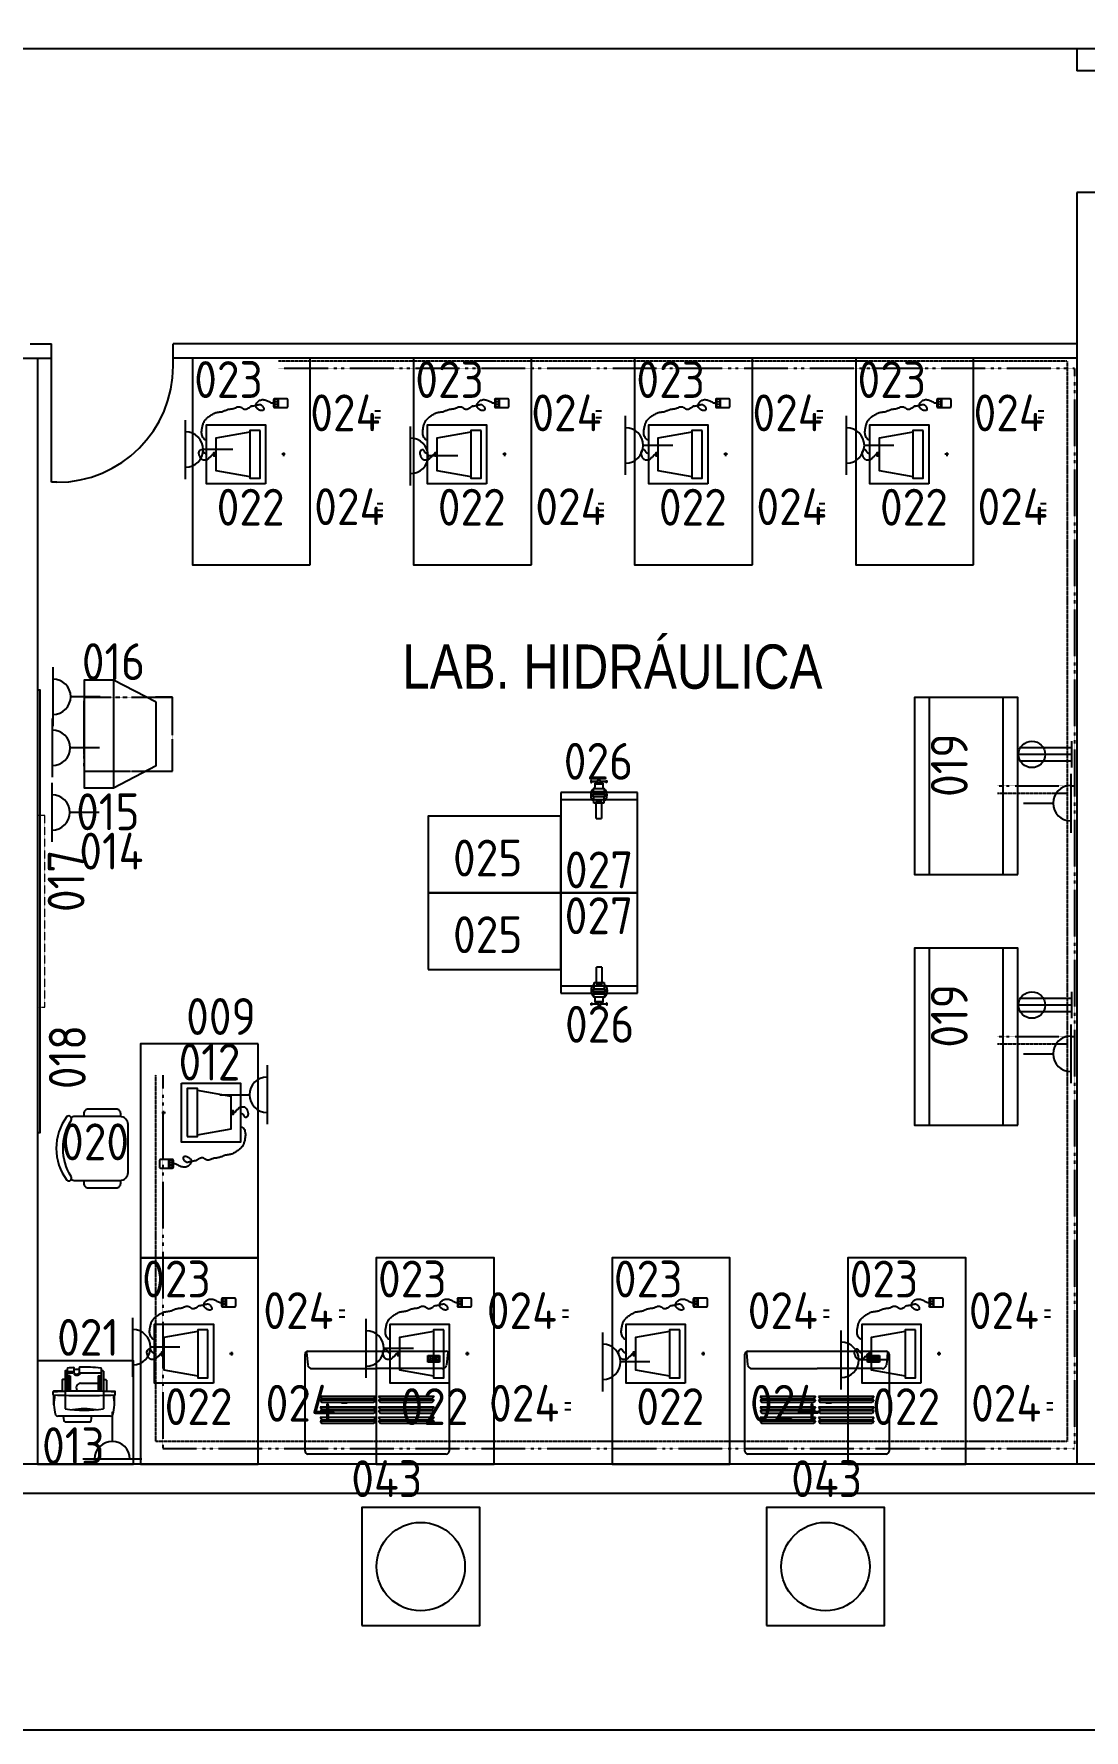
# Model space of a CAD drawing. Header units: millimetres. Extents: x 18768 to 1484868, y -11027 to 520152.
# Drawn here: x 227529 to 234654, y 256378 to 267881 of the extents above; entities that cross this region are included whole.
import ezdxf
from ezdxf.enums import TextEntityAlignment as Align

# ---------------------------------------------------------------- set-up
doc = ezdxf.new("R2010")
doc.units = ezdxf.units.MM
for name, pattern in [('DASHDOT2', [0.5, 0.25, -0.125, 0, -0.125]), ('DIVIDE', [2.15, 1.5, -0.2, 0.05, -0.15, 0.05, -0.2]), ('HIDDEN', [0.375, 0.25, -0.125]), ('HIDDEN2', [4.7625, 3.175, -1.5875])]:
    doc.linetypes.add(name, pattern=pattern)
for name, color, linetype in [('L018-SIMBOLO1', 3, 'Continuous'), ('L025-CONTORNO', 7, 'Continuous'), ('L025-IMAGIN', 1, 'DIVIDE'), ('L025-TEXTO', 7, 'Continuous'), ('L035-ARRANJO-ADQUIRIR', 102, 'Continuous'), ('L035-ARRANJO-EXISTENTE', 180, 'Continuous'), ('L035-ARRANJO-REMANEJADO', 200, 'Continuous'), ('L035-TEXTO', 40, 'Continuous'), ('PAREDES', 7, 'Continuous')]:
    doc.layers.add(name, color=color, linetype=linetype)
doc.layers.add('L035-DEMOLIÇÃO', color=40, linetype='Continuous', plot=False)
doc.styles.add('ISO-CP--18', font='isocp.shx', dxfattribs={"width": 0.75, "height": 180})
doc.styles.add('ISO-CP--25', font='isocp.shx', dxfattribs={"height": 250})
doc.styles.get("Standard").update_dxf_attribs({"font": 'arial.ttf'})

# ---------------------------------------------------------------- blocks, each defined once
blk = doc.blocks.new('BL_SENAI_id9300159197')
at = {"layer": 'L025-CONTORNO', "color": 0, "linetype": 'HIDDEN', "lineweight": 9}
blk.add_lwpolyline([(-650, -50), (650, -50), (650, 0), (-650, 0)], close=True, dxfattribs=at)
at = {"layer": 'L025-TEXTO', "lineweight": 9, "style": 'ISO-CP--25'}
blk.add_attdef('rmp_mt_codmaterial', (15, 15), '', height=40, dxfattribs=at)
at = {"layer": 'L025-TEXTO', "lineweight": 9, "style": 'ISO-CP--25', "flags": 1}
for tag in ['rmp_mt_nomeunid', 'rmp_mt_potencia', 'rmp_mt_cod']:
    blk.add_attdef(tag, (15, 15), '', height=40, dxfattribs=at)
blk = doc.blocks.new('BL_SENAI_id9320290690')
at = {"layer": 'L025-CONTORNO', "color": 0}
blk.add_lwpolyline([(-3131, 134), (-131, 134), (-131, 152), (-3131, 152)], close=True, dxfattribs=at)
at = {"layer": 'L025-TEXTO', "style": 'ISO-CP--25'}
blk.add_attdef('rmp_mt_codmaterial', (15, 15), '', height=40, dxfattribs=at)
at = {"layer": 'L025-TEXTO', "style": 'ISO-CP--25', "flags": 1}
for tag in ['rmp_mt_nomeunid', 'rmp_mt_potencia', 'rmp_mt_cod']:
    blk.add_attdef(tag, (15, 15), '', height=40, dxfattribs=at)
blk = doc.blocks.new('BL_SENAI_id9320210400')
at = {"layer": 'L035-ARRANJO-ADQUIRIR', "color": 0}
for points in [[(-690, 550, -0.290756), (-310, 550, 0.829608), (-284, 579, 0.333333), (-716, 579, 0.829608), (-690, 550)], [(-717, 464), (-737, 464, 0.414214), (-767, 434), (-767, 244, 0.414214), (-737, 214), (-717, 214)], [(-710, 550, 0.129448), (-717, 523), (-717, 219, 0.414214), (-663, 164), (-338, 164, 0.414214), (-284, 219), (-284, 525, 0.120944), (-290, 550)], [(-284, 214), (-264, 214, 0.414214), (-234, 244), (-234, 434, 0.414214), (-264, 464), (-284, 464)]]:
    blk.add_lwpolyline(points, format="xyb", dxfattribs=at)
at = {"layer": 'L025-TEXTO', "style": 'ISO-CP--25'}
blk.add_attdef('rmp_mt_codmaterial', (15, 15), '', height=40, dxfattribs=at)
at = {"layer": 'L025-TEXTO', "style": 'ISO-CP--25', "flags": 1}
for tag in ['rmp_mt_nomeunid', 'rmp_mt_potencia', 'rmp_mt_cod']:
    blk.add_attdef(tag, (15, 15), '', height=40, dxfattribs=at)
blk = doc.blocks.new('BL_SENAI_id9370710520')
at = {"layer": 'L035-ARRANJO-ADQUIRIR', "color": 0}
for p, q in [((499, 247), (499, 164)), ((502, 247), (502, 224)), ((519, 247), (502, 247)), ((550, 253), (506, 253)), ((519, 224), (519, 247)), ((520, 247), (520, 224)), ((536, 247), (520, 247)), ((536, 224), (536, 247)), ((538, 247), (538, 224)), ((554, 247), (538, 247)), ((554, 224), (554, 247)), ((557, 164), (557, 247)), ((193, 186), (169, 186)), ((181, 174), (181, 198)), ((499, 221), (557, 221)), ((499, 220), (557, 220)), ((502, 224), (519, 224)), ((506, 157), (550, 157)), ((520, 224), (536, 224)), ((538, 224), (554, 224))]:
    blk.add_line(p, q, dxfattribs=at)
for points in [[(-19, 308), (-19, 708), (381, 708), (381, 308)], [(170, 645), (192, 645), (192, 660), (170, 660)], [(343, 345), (343, 415), (18, 415), (18, 345)]]:
    blk.add_lwpolyline(points, close=True, dxfattribs=at)
for points in [[(181, 660), (180, 665), (178, 669), (175, 672), (173, 675), (170, 677), (168, 678), (165, 679), (163, 681), (162, 682), (161, 683), (160, 685), (160, 686), (159, 688), (159, 689), (159, 690), (158, 691), (157, 692), (156, 693), (154, 694), (152, 695), (151, 696), (149, 697), (147, 699), (146, 701), (144, 703), (143, 706), (142, 709), (141, 712), (141, 716), (141, 719), (141, 723), (141, 726), (141, 729), (142, 732), (143, 735), (145, 737), (146, 740), (148, 742), (150, 744), (152, 746), (154, 747), (156, 749), (159, 750), (161, 751), (163, 752), (166, 753), (168, 754), (170, 755), (172, 755), (174, 756), (176, 757), (178, 757), (180, 758), (181, 758), (183, 758), (185, 759), (186, 759), (188, 759), (190, 759), (191, 759), (193, 759), (195, 759), (196, 758), (198, 758), (200, 757), (202, 757), (203, 756), (205, 755), (206, 754), (208, 753), (209, 751), (210, 750), (211, 749), (212, 748), (213, 746), (214, 745), (214, 744), (214, 743), (214, 742), (214, 741), (213, 739), (212, 738), (211, 737), (210, 737), (209, 736), (208, 735), (206, 734), (205, 733), (204, 732), (202, 732), (201, 731), (199, 730), (198, 729), (196, 728), (195, 727), (194, 726), (193, 724), (192, 723), (191, 721), (190, 719), (189, 716), (187, 714), (184, 711), (181, 708)], [(276, 708), (280, 717), (284, 724), (290, 729), (296, 733), (302, 736), (308, 738), (315, 740), (321, 740), (327, 741), (334, 741), (340, 740), (345, 740), (351, 739), (357, 738), (362, 737), (368, 736), (374, 735), (379, 733), (385, 731), (390, 730), (395, 728), (400, 725), (405, 723), (410, 720), (414, 716), (418, 713), (422, 709), (426, 705), (430, 700), (434, 696), (437, 691), (441, 686), (444, 681), (448, 676), (451, 670), (454, 665), (457, 659), (460, 654), (462, 649), (464, 644), (465, 639), (466, 634), (467, 629), (467, 624), (468, 619), (469, 614), (469, 610), (470, 605), (472, 600), (473, 595), (475, 590), (477, 586), (479, 581), (481, 575), (483, 570), (485, 565), (486, 560), (487, 554), (488, 549), (489, 544), (489, 538), (490, 533), (491, 528), (492, 524), (493, 519), (495, 515), (497, 511), (499, 507), (500, 504), (502, 500), (503, 497), (504, 494), (504, 490), (504, 487), (504, 484), (503, 480), (502, 477), (501, 474), (499, 471), (498, 469), (496, 466), (494, 464), (492, 461), (490, 459), (489, 456), (488, 454), (487, 451), (486, 448), (487, 445), (487, 441), (488, 438), (490, 434), (492, 431), (493, 427), (495, 424), (497, 420), (499, 417), (501, 415), (503, 412), (505, 410), (506, 408), (507, 406), (508, 405), (509, 404), (509, 404), (509, 403), (509, 403), (509, 403), (508, 403), (508, 402), (508, 401), (508, 398), (509, 395), (510, 391), (510, 387), (511, 382), (513, 377), (514, 372), (515, 366), (516, 362), (517, 357), (518, 354), (519, 350), (519, 347), (519, 344), (518, 341), (517, 338), (515, 335), (513, 333), (510, 330), (506, 327), (502, 325), (499, 323), (495, 321), (491, 320), (488, 320), (485, 320), (482, 321), (480, 322), (479, 324), (478, 326), (477, 329), (477, 332), (477, 334), (477, 337), (478, 341), (478, 344), (480, 347), (481, 350), (483, 353), (485, 356), (487, 359), (490, 362), (493, 365), (496, 368), (499, 370), (502, 372), (506, 373), (510, 373), (515, 372), (520, 371), (525, 369), (530, 366), (535, 362), (539, 358), (543, 353), (547, 348), (549, 342), (551, 336), (552, 330), (552, 324), (551, 318), (550, 312), (548, 306), (546, 300), (544, 294), (541, 289), (538, 284), (536, 278), (533, 273), (531, 268), (529, 262), (528, 256), (528, 253)], [(331, 415), (291, 645), (71, 645), (31, 415)]]:
    blk.add_lwpolyline(points, dxfattribs=at)
for centre, start, end in [((506, 247), 90, 180), ((550, 247), 0, 90), ((506, 164), 180, 270), ((550, 164), 270, 0)]:
    blk.add_arc(centre, 6.72, start, end, dxfattribs=at)
at = {"layer": 'L025-TEXTO', "style": 'ISO-CP--25'}
blk.add_attdef('rmp_mt_codmaterial', (15, 15), '', height=40, dxfattribs=at)
at = {"layer": 'L025-TEXTO', "style": 'ISO-CP--25', "flags": 1}
for tag in ['rmp_mt_nomeunid', 'rmp_mt_potencia', 'rmp_mt_cod']:
    blk.add_attdef(tag, (15, 15), '', height=40, dxfattribs=at)
blk = doc.blocks.new('BL_SENAI_id9320221140')
at = {"layer": 'L025-CONTORNO', "color": 0}
blk.add_lwpolyline([(570, -612), (570, 788), (-230, 788), (-230, -612)], close=True, dxfattribs=at)
at = {"layer": 'L025-TEXTO', "style": 'ISO-CP--25'}
blk.add_attdef('rmp_mt_codmaterial', (15, 15), '', height=40, dxfattribs=at)
at = {"layer": 'L025-TEXTO', "style": 'ISO-CP--25', "flags": 1}
for tag in ['rmp_mt_nomeunid', 'rmp_mt_potencia', 'rmp_mt_cod']:
    blk.add_attdef(tag, (15, 15), '', height=40, dxfattribs=at)
blk = doc.blocks.new('BL_SENAI_id9320210390')
at = {"layer": 'L035-ARRANJO-ADQUIRIR', "color": 0}
for p, q in [((154, -168), (154, -207)), ((199, -168), (199, -207))]:
    blk.add_line(p, q, dxfattribs=at)
at = {"layer": 'L025-TEXTO', "style": 'ISO-CP--25'}
blk.add_attdef('RMP_MT_NOMEUNID', (8, 8), '', height=250, dxfattribs=at)
at = {"layer": 'L025-TEXTO', "style": 'ISO-CP--25', "flags": 1}
for tag in ['RMP_MT_COD', 'RMP_MT_CODMATERIAL', 'RMP_MT_POTENCIA']:
    blk.add_attdef(tag, (8, 8), '', height=250, dxfattribs=at)
blk = doc.blocks.new('BL_SENAI_id9390240030')
at = {"layer": 'L035-ARRANJO-REMANEJADO', "color": 0}
for p, q in [((0, 630), (0, -50)), ((520, 630), (0, 630)), ((520, -50), (520, 630)), ((0, 0), (520, 0)), ((0, -50), (520, -50))]:
    blk.add_line(p, q, dxfattribs=at)
at = {"layer": 'L025-TEXTO', "style": 'ISO-CP--25'}
blk.add_attdef('rmp_mt_codmaterial', (15, 15), '', height=40, dxfattribs=at)
at = {"layer": 'L025-TEXTO', "style": 'ISO-CP--25', "flags": 1}
for tag in ['rmp_mt_nomeunid', 'rmp_mt_potencia', 'rmp_mt_cod']:
    blk.add_attdef(tag, (15, 15), '', height=40, dxfattribs=at)
blk = doc.blocks.new('BL_SENAI_id9320230440')
at = {"layer": 'L035-ARRANJO-ADQUIRIR', "color": 0}
blk.add_lwpolyline([(0, 520), (-900, 520), (-900, 0), (0, 0)], close=True, dxfattribs=at)
at = {"layer": 'L025-TEXTO', "style": 'ISO-CP--25'}
blk.add_attdef('rmp_mt_codmaterial', (15, 15), '', height=40, dxfattribs=at)
at = {"layer": 'L025-TEXTO', "style": 'ISO-CP--25', "flags": 1}
for tag in ['rmp_mt_nomeunid', 'rmp_mt_potencia', 'rmp_mt_cod']:
    blk.add_attdef(tag, (15, 15), '', height=40, dxfattribs=at)
blk = doc.blocks.new('BL_SENAI_id9370710510')
at = {"layer": 'L035-ARRANJO-ADQUIRIR', "color": 0}
for p, q in [((173, 95), (173, 119)), ((491, 168), (491, 85)), ((491, 142), (549, 142)), ((491, 141), (549, 141)), ((495, 168), (495, 145)), ((511, 168), (495, 168)), ((495, 145), (511, 145)), ((542, 174), (498, 174)), ((511, 145), (511, 168)), ((529, 168), (512, 168)), ((512, 168), (512, 145)), ((512, 145), (529, 145)), ((529, 145), (529, 168)), ((530, 168), (530, 145)), ((546, 168), (530, 168)), ((530, 145), (546, 145)), ((546, 145), (546, 168)), ((549, 85), (549, 168)), ((185, 107), (161, 107)), ((498, 78), (542, 78))]:
    blk.add_line(p, q, dxfattribs=at)
for points in [[(-27, 229), (-27, 629), (373, 629), (373, 229)], [(162, 566), (184, 566), (184, 581), (162, 581)], [(335, 266), (335, 336), (10, 336), (10, 266)]]:
    blk.add_lwpolyline(points, close=True, dxfattribs=at)
for points in [[(173, 581), (172, 586), (170, 590), (168, 593), (165, 596), (162, 598), (160, 599), (158, 600), (156, 602), (154, 603), (153, 604), (152, 606), (152, 607), (152, 609), (151, 610), (151, 611), (150, 612), (149, 613), (148, 614), (146, 615), (145, 616), (143, 617), (141, 618), (139, 620), (138, 622), (136, 624), (135, 627), (134, 630), (133, 633), (133, 637), (133, 640), (133, 644), (133, 647), (134, 650), (134, 653), (135, 656), (137, 658), (138, 661), (140, 663), (142, 665), (144, 667), (146, 668), (148, 670), (151, 671), (153, 672), (156, 673), (158, 674), (160, 675), (162, 676), (164, 676), (166, 677), (168, 678), (170, 678), (172, 679), (174, 679), (175, 679), (177, 680), (179, 680), (180, 680), (182, 680), (183, 680), (185, 680), (187, 680), (189, 679), (190, 679), (192, 678), (194, 678), (195, 677), (197, 676), (199, 675), (200, 674), (201, 672), (203, 671), (204, 670), (205, 669), (205, 667), (206, 666), (206, 665), (206, 664), (206, 663), (206, 662), (205, 660), (205, 659), (204, 658), (203, 658), (201, 657), (200, 656), (199, 655), (197, 654), (196, 653), (194, 653), (193, 652), (191, 651), (190, 650), (189, 649), (187, 648), (186, 647), (185, 645), (184, 644), (183, 642), (182, 640), (181, 637), (179, 635), (176, 632), (173, 629)], [(268, 629), (272, 638), (277, 645), (282, 650), (288, 655), (294, 657), (300, 659), (307, 661), (313, 661), (320, 662), (326, 662), (332, 661), (338, 661), (343, 660), (349, 659), (355, 658), (360, 657), (366, 656), (371, 654), (377, 652), (382, 651), (387, 649), (392, 646), (397, 644), (402, 641), (406, 637), (411, 634), (415, 630), (419, 626), (422, 621), (426, 617), (430, 612), (433, 607), (437, 602), (440, 597), (443, 591), (447, 586), (449, 580), (452, 575), (454, 570), (456, 565), (457, 560), (458, 555), (459, 550), (460, 545), (460, 540), (461, 535), (461, 531), (462, 526), (464, 521), (466, 516), (467, 511), (470, 507), (472, 502), (474, 496), (475, 491), (477, 486), (478, 481), (479, 475), (480, 470), (481, 465), (481, 459), (482, 454), (483, 449), (484, 445), (486, 440), (487, 436), (489, 432), (491, 428), (492, 425), (494, 421), (495, 418), (496, 415), (496, 411), (496, 408), (496, 405), (495, 402), (494, 398), (493, 395), (492, 393), (490, 390), (488, 387), (486, 385), (484, 382), (482, 380), (481, 377), (480, 375), (479, 372), (479, 369), (479, 366), (479, 362), (481, 359), (482, 355), (484, 352), (486, 348), (488, 345), (490, 342), (492, 338), (493, 336), (495, 333), (497, 331), (498, 329), (499, 327), (500, 326), (501, 325), (501, 325), (501, 324), (501, 324), (501, 324), (501, 324), (500, 323), (500, 322), (501, 319), (501, 316), (502, 312), (503, 308), (504, 303), (505, 298), (506, 293), (507, 287), (508, 283), (509, 278), (510, 275), (511, 271), (511, 268), (511, 265), (510, 262), (509, 259), (507, 257), (505, 254), (502, 251), (498, 248), (495, 246), (491, 244), (487, 242), (483, 241), (480, 241), (477, 241), (475, 242), (473, 243), (471, 245), (470, 247), (469, 250), (469, 253), (469, 256), (469, 259), (470, 262), (471, 265), (472, 268), (473, 271), (475, 274), (477, 277), (479, 280), (482, 283), (485, 286), (488, 289), (491, 291), (495, 293), (498, 294), (503, 294), (507, 293), (512, 292), (517, 290), (522, 287), (527, 283), (531, 279), (536, 274), (539, 269), (542, 263), (543, 257), (544, 251), (544, 245), (543, 239), (542, 233), (540, 227), (538, 221), (536, 216), (533, 210), (530, 205), (528, 199), (525, 194), (523, 189), (521, 183), (520, 177), (520, 174)], [(323, 336), (283, 566), (63, 566), (23, 336)]]:
    blk.add_lwpolyline(points, dxfattribs=at)
for centre, start, end in [((498, 168), 90, 180), ((542, 168), 0, 90), ((498, 85), 180, 270), ((542, 85), 270, 0)]:
    blk.add_arc(centre, 6.72, start, end, dxfattribs=at)
at = {"layer": 'L025-TEXTO', "style": 'ISO-CP--25'}
blk.add_attdef('rmp_mt_codmaterial', (15, 15), '', height=40, dxfattribs=at)
at = {"layer": 'L025-TEXTO', "style": 'ISO-CP--25', "flags": 1}
for tag in ['rmp_mt_nomeunid', 'rmp_mt_potencia', 'rmp_mt_cod']:
    blk.add_attdef(tag, (15, 15), '', height=40, dxfattribs=at)
blk = doc.blocks.new('BL_SENAI_id9320220810')
at = {"layer": 'L025-CONTORNO', "color": 0}
blk.add_lwpolyline([(-688, 238), (112, 238), (112, 1688), (-688, 1688)], close=True, dxfattribs=at)
at = {"layer": 'L025-TEXTO', "style": 'ISO-CP--25'}
blk.add_attdef('rmp_mt_codmaterial', (15, 15), '', height=40, dxfattribs=at)
at = {"layer": 'L025-TEXTO', "style": 'ISO-CP--25', "flags": 1}
for tag in ['rmp_mt_nomeunid', 'rmp_mt_potencia', 'rmp_mt_cod']:
    blk.add_attdef(tag, (15, 15), '', height=40, dxfattribs=at)
blk = doc.blocks.new('BL_SENAI_id9310100320')
at = {"layer": 'L035-ARRANJO-EXISTENTE', "color": 0}
for p, q in [((-201, 56), (-201, 20)), ((-201, 56), (-96, 56)), ((-96, 20), (-201, 20)), ((-96, 72), (-55, 72)), ((-96, 4), (-96, 72)), ((-55, 4), (-96, 4)), ((-29, 76), (-35, 76)), ((-35, 68), (-35, 0)), ((-35, 0), (-29, 0)), ((-29, 0), (-29, 76)), ((-22, 76), (-17, 76)), ((-22, 0), (-22, 76)), ((-17, 0), (-22, 0)), ((-17, 68), (-17, 0)), ((1, 23), (1, 53)), ((39, 65), (12, 65)), ((39, 11), (12, 11)), ((35, 65), (35, 11)), ((39, 65), (39, 11))]:
    blk.add_line(p, q, dxfattribs=at)
for points in [[(-96, 22), (-96, 54), (-80, 54), (-80, 22)], [(-53, 76), (-35, 76), (-35, 0), (-53, 0)], [(1, 76), (-17, 76), (-17, 0), (1, 0)], [(39, 30), (39, 46), (58, 46), (58, 30)], [(45, 92), (45, 88), (55, 88), (55, 92)], [(45, -16), (45, -12), (55, -12), (55, -16)]]:
    blk.add_lwpolyline(points, close=True, dxfattribs=at)
for points in [[(48, 46), (48, 88), (52, 88), (52, 46)], [(52, 30), (52, -12), (48, -12), (48, 30)]]:
    blk.add_lwpolyline(points, dxfattribs=at)
for centre in [(-42, 85), (-42, -9)]:
    blk.add_circle(centre, 4.46, dxfattribs=at)
for centre, radius, start, end in [((-41, 38), 55.5, 41.7386, 141.8707), ((-41, 38), 55.5, 218.1293, 318.2614), ((-55, 75), 2.59, 270, 0), ((-55, 1), 2.59, 0, 90), ((12, 76), 11.4, 180, 270), ((12, 0), 11.4, 90, 180)]:
    blk.add_arc(centre, radius, start, end, dxfattribs=at)
at = {"layer": 'L025-TEXTO', "style": 'ISO-CP--25'}
blk.add_attdef('rmp_mt_codmaterial', (15, 15), '', height=40, dxfattribs=at)
at = {"layer": 'L025-TEXTO', "style": 'ISO-CP--25', "flags": 1}
for tag in ['rmp_mt_nomeunid', 'rmp_mt_potencia', 'rmp_mt_cod']:
    blk.add_attdef(tag, (15, 15), '', height=40, dxfattribs=at)
blk = doc.blocks.new('BL_SENAI_id9380320060')
at = {"layer": 'L025-CONTORNO', "color": 0}
for p, q in [((-510, 275), (690, 275)), ((-510, -225), (690, -225))]:
    blk.add_line(p, q, dxfattribs=at)
blk.add_lwpolyline([(-510, -325), (690, -325), (690, 375), (-510, 375)], close=True, dxfattribs=at)
at = {"layer": 'L025-TEXTO', "style": 'ISO-CP--25'}
blk.add_attdef('rmp_mt_codmaterial', (15, 15), '', height=40, dxfattribs=at)
at = {"layer": 'L025-TEXTO', "style": 'ISO-CP--25', "flags": 1}
for tag in ['rmp_mt_nomeunid', 'rmp_mt_potencia', 'rmp_mt_cod']:
    blk.add_attdef(tag, (15, 15), '', height=40, dxfattribs=at)
blk = doc.blocks.new('BL_SENAI_id9320220790')
at = {"layer": 'L025-CONTORNO', "color": 0}
blk.add_lwpolyline([(0, 0), (0, 700), (-650, 700), (-650, 0)], close=True, dxfattribs=at)
at = {"layer": 'L025-TEXTO', "style": 'ISO-CP--18'}
blk.add_attdef('rmp_mt_codmaterial', (15, 15), '', height=40, dxfattribs=at)
at = {"layer": 'L025-TEXTO', "style": 'ISO-CP--18', "flags": 1}
for tag in ['rmp_mt_nomeunid', 'rmp_mt_potencia', 'rmp_mt_cod']:
    blk.add_attdef(tag, (15, 15), '', height=40, dxfattribs=at)
blk = doc.blocks.new('BL_SENAI_id9370720080')
at = {"layer": 'L035-ARRANJO-EXISTENTE', "color": 0}
for p, q in [((-169, 28), (-169, 387)), ((-92, 413), (-24, 413)), ((-21, 418), (-3, 418)), ((76, 357), (-1, 357)), ((0, 357), (0, 415)), ((79, 337), (79, 354)), ((-209, 167), (-209, 337)), ((136, 337), (-119, 337)), ((154, 322), (0, 322)), ((104, 317), (0, 317)), ((104, 305), (0, 305)), ((104, 302), (0, 302)), ((55, 232), (55, 112)), ((104, 302), (104, 322)), ((124, 285), (124, 322)), ((124, 92), (124, 240)), ((124, 240), (161, 240)), ((126, 275), (158, 275)), ((132, 285), (132, 322)), ((139, 322), (139, 334)), ((136, 77), (-119, 77)), ((-92, 2), (-24, 2)), ((76, 57), (-1, 57)), ((104, 112), (0, 112)), ((104, 110), (0, 110)), ((104, 97), (0, 97)), ((154, 92), (0, 92)), ((0, 57), (0, 0)), ((79, 77), (79, 60)), ((104, 112), (104, 92)), ((139, 80), (139, 92)), ((-21, -3), (-3, -3))]:
    blk.add_line(p, q, dxfattribs=at)
for centre, radius, start, end in [((-154, 387), 15, 107.7571, 180), ((-82, 161), 252, 76.9063, 107.7571), ((4596, 207), 4625, 177.4284, 182.5716), ((-21, 415), 3, 90, 177.4284), ((-7, 415), 3, 2.5716, 90), ((-4624, 207), 4625, 357.4284, 2.5716), ((-3, 415), 3, 0, 90), ((76, 354), 3, 0, 90), ((721, 207), 850, 171.2026, 188.7974), ((-636, 207), 517, 351.0985, 8.9015), ((25, 232), 30, 0, 142.3429), ((137, 257), 28.3, 123.367, 236.633), ((137, 257), 20.8, 123.367, 227.8145), ((119, 285), 5, 303.367, 0), ((119, 230), 5, 0, 56.633), ((122, 240), 2, 0, 47.8145), ((119, 285), 12.5, 303.367, 0), ((136, 334), 3, 0, 90), ((-721, 207), 870, 2.1781, 4.441), ((154, 319), 3, 7.2919, 90), ((-721, 207), 885, 4.5759, 7.2919), ((-721, 207), 885, 352.7081, 1.9536), ((158, 278), 3, 270, 4.5759), ((161, 237), 3, 1.9536, 90), ((-154, 28), 15, 180, 252.2429), ((-82, 254), 252, 252.2429, 283.0937), ((-3, 0), 3, 270, 0), ((76, 60), 3, 270, 0), ((136, 80), 3, 270, 0), ((154, 95), 3, 270, 352.7081), ((-21, 0), 3, 182.5716, 270), ((-7, 0), 3, 270, 357.4284)]:
    blk.add_arc(centre, radius, start, end, dxfattribs=at)
at = {"layer": 'L035-ARRANJO-EXISTENTE', "color": 0, "extrusion": (0, 0, -1)}
blk.add_ellipse((-169, 337), major_axis=(40, 0), ratio=0.25, start_param=3.141593, end_param=4.712389, dxfattribs=at)
at = {"layer": 'L035-ARRANJO-EXISTENTE', "color": 0}
blk.add_ellipse((-169, 167), major_axis=(40, 0), ratio=0.25, start_param=3.141593, end_param=4.712389, dxfattribs=at)
at = {"layer": 'L025-TEXTO', "style": 'ISO-CP--18'}
blk.add_attdef('rmp_mt_codmaterial', (15, 15), '', height=40, dxfattribs=at)
at = {"layer": 'L025-TEXTO', "style": 'ISO-CP--18', "flags": 1}
for tag in ['rmp_mt_nomeunid', 'rmp_mt_potencia', 'rmp_mt_cod']:
    blk.add_attdef(tag, (15, 15), '', height=40, dxfattribs=at)
blk = doc.blocks.new('BL_SENAI_id9360630070')
at = {"layer": 'L035-ARRANJO-ADQUIRIR', "color": 0}
blk.add_lwpolyline([(215, 994), (15, 994), (15, 264), (215, 264)], dxfattribs=at)
blk.add_lwpolyline([(505, 844), (215, 994), (215, 264), (505, 414)], close=True, dxfattribs=at)
at = {"layer": 'L025-TEXTO', "style": 'ISO-CP--25'}
blk.add_attdef('rmp_mt_codmaterial', (15, 15), '', height=40, dxfattribs=at)
at = {"layer": 'L025-TEXTO', "style": 'ISO-CP--25', "flags": 1}
for tag in ['rmp_mt_nomeunid', 'rmp_mt_potencia', 'rmp_mt_cod']:
    blk.add_attdef(tag, (15, 15), '', height=40, dxfattribs=at)
blk = doc.blocks.new('BL_SENAI_id9320130030')
at = {"layer": 'L025-IMAGIN', "color": 0}
blk.add_lwpolyline([(267, 734), (-204, 564), (0, 0), (470, 170)], close=True, dxfattribs=at)
at = {"layer": 'L025-TEXTO', "style": 'ISO-CP--25'}
blk.add_attdef('rmp_mt_codmaterial', (15, 15), '', height=40, dxfattribs=at)
at = {"layer": 'L025-TEXTO', "style": 'ISO-CP--25', "flags": 1}
for tag in ['rmp_mt_nomeunid', 'rmp_mt_potencia', 'rmp_mt_cod']:
    blk.add_attdef(tag, (15, 15), '', height=40, dxfattribs=at)
blk = doc.blocks.new('BL_SENAI_id9360620050')
at = {"layer": 'L025-IMAGIN', "color": 0}
blk.add_lwpolyline([(456, 171), (456, 671), (-144, 671), (-144, 171)], close=True, dxfattribs=at)
at = {"layer": 'L025-TEXTO', "style": 'ISO-CP--18'}
blk.add_attdef('rmp_mt_codmaterial', (15, 15), '', height=40, dxfattribs=at)
at = {"layer": 'L025-TEXTO', "style": 'ISO-CP--18', "flags": 1}
for tag in ['rmp_mt_nomeunid', 'rmp_mt_potencia', 'rmp_mt_cod']:
    blk.add_attdef(tag, (15, 15), '', height=40, dxfattribs=at)
blk = doc.blocks.new('BL_SENAI_id9315160120')
at = {"color": 0}
for p, q in [((93, 569), (105, 588)), ((105, 588), (457, 588)), ((469, 569), (457, 588)), ((489, 569), (501, 588)), ((501, 588), (853, 588)), ((865, 569), (853, 588)), ((469, 569), (93, 569)), ((93, 544), (105, 564)), ((469, 544), (93, 544)), ((93, 498), (105, 518)), ((469, 498), (93, 498)), ((93, 474), (105, 493)), ((469, 474), (93, 474)), ((105, 564), (457, 564)), ((105, 518), (457, 518)), ((105, 493), (457, 493)), ((469, 544), (457, 564)), ((469, 498), (457, 518)), ((469, 474), (457, 493)), ((865, 569), (489, 569)), ((489, 544), (501, 564)), ((865, 544), (489, 544)), ((489, 498), (501, 518)), ((865, 498), (489, 498)), ((489, 474), (501, 493)), ((865, 474), (489, 474)), ((501, 564), (853, 564)), ((501, 518), (853, 518)), ((501, 493), (853, 493)), ((865, 544), (853, 564)), ((865, 498), (853, 518)), ((865, 474), (853, 493)), ((93, 426), (105, 445)), ((469, 426), (93, 426)), ((93, 401), (105, 420)), ((469, 401), (93, 401)), ((105, 445), (457, 445)), ((105, 420), (457, 420)), ((469, 426), (457, 445)), ((469, 401), (457, 420)), ((489, 426), (501, 445)), ((865, 426), (489, 426)), ((489, 401), (501, 420)), ((865, 401), (489, 401)), ((501, 445), (853, 445)), ((501, 420), (853, 420)), ((865, 426), (853, 445)), ((865, 401), (853, 420)), ((0, 106), (8, 190)), ((37, 215), (479, 215)), ((56, 126), (56, 170)), ((56, 170), (136, 170)), ((136, 126), (56, 126)), ((136, 170), (136, 126)), ((921, 215), (479, 215)), ((958, 106), (950, 190))]:
    blk.add_line(p, q, dxfattribs=at)
for centre, radius in [((78, 148), 17.7), ((78, 148), 5.72), ((115, 148), 15.8), ((115, 148), 3.81)]:
    blk.add_circle(centre, radius, dxfattribs=at)
for centre, start, end in [((37, 185), 90, 169.0323), ((921, 185), 10.9677, 90)]:
    blk.add_arc(centre, 30, start, end, dxfattribs=at)
at = {"layer": 'L025-CONTORNO', "color": 0}
for p, q in [((-10, 117), (-10, 775)), ((10, 795), (948, 795)), ((968, 775), (968, 117)), ((948, 97), (10, 97))]:
    blk.add_line(p, q, dxfattribs=at)
for centre, start, end in [((10, 775), 90, 180), ((948, 775), 0, 90), ((10, 117), 180, 270), ((948, 117), 270, 0)]:
    blk.add_arc(centre, 20, start, end, dxfattribs=at)
at = {"layer": 'L025-TEXTO', "linetype": 'HIDDEN2', "style": 'ISO-CP--25'}
blk.add_attdef('rmp_mt_codmaterial', (15, 15), '', height=40, dxfattribs=at)
at = {"layer": 'L025-TEXTO', "linetype": 'HIDDEN2', "style": 'ISO-CP--25', "flags": 1}
for tag in ['rmp_mt_nomeunid', 'rmp_mt_potencia', 'rmp_mt_cod']:
    blk.add_attdef(tag, (15, 15), '', height=40, dxfattribs=at)

msp = doc.modelspace()

# ---------------------------------------------------------------- linework, layer by layer
at = {"layer": 'DEFPOINTS'}
for p, q in [((234757.908, 266806.255), (234604.279, 266806.257)), ((227504.279, 265780.257), (227649.258, 265780.257)), ((227454.991, 265681.257), (227649.258, 265681.257)), ((227684.258, 264840.257), (227649.258, 264840.257))]:
    msp.add_line(p, q, dxfattribs=at)
at = {"layer": 'L018-SIMBOLO1', "color": 4, "linetype": 'DASHDOT2'}
for p, q in [((234539.048, 265662.248), (229188.013, 265662.248, 242.2)), ((234539.048, 265662.248), (234539.048, 258335.828)), ((234065.828, 262731.84), (234539.048, 262731.84)), ((234065.828, 261031.84), (234539.048, 261031.84)), ((228353.641, 260821.744), (228353.641, 258335.828)), ((234539.048, 258335.828), (228353.641, 258335.828, 279.966))]:
    msp.add_line(p, q, dxfattribs=at)
at = {"layer": 'L018-SIMBOLO1', "color": 6, "linetype": 'DIVIDE'}
for p, q in [((234589.048, 265612.248), (229188.013, 265612.248, 240.83)), ((234589.048, 265612.248), (234589.048, 258285.828)), ((234065.828, 262781.84), (234589.048, 262781.84)), ((234065.828, 261081.84), (234589.048, 261081.84)), ((228403.641, 260819.365), (228403.641, 258285.828)), ((234589.048, 258285.828), (228403.641, 258285.828, 275.804))]:
    msp.add_line(p, q, dxfattribs=at)
at = {"layer": 'L035-ARRANJO-ADQUIRIR', "color": 100}
for p, q in [((231543.047, 264890.474), (231543.047, 265290.474)), ((233043.047, 264890.474), (233043.047, 265290.474)), ((228558.34, 264861.878), (228558.34, 265261.878)), ((230084.379, 264818.982), (230084.379, 265218.982)), ((228878.34, 265061.878), (228678.34, 265061.878)), ((231863.047, 265090.474), (231663.047, 265090.474)), ((233363.047, 265090.474), (233163.047, 265090.474)), ((230404.379, 265018.982), (230204.379, 265018.982)), ((227658.822, 263186.149), (227658.822, 263586.149)), ((227978.822, 263386.149), (227778.822, 263386.149)), ((227654.715, 262839.401), (227654.715, 263239.401)), ((227974.715, 263039.401), (227774.715, 263039.401)), ((234569.575, 262994.989), (234209.575, 262994.989)), ((234569.575, 263039.989), (234221.632, 263039.989)), ((234569.575, 262904.989), (234569.575, 263084.989)), ((234569.575, 262949.989), (234221.632, 262949.989)), ((234563.014, 262864.059), (234563.014, 262464.059)), ((227652.154, 262401.507), (227652.154, 262801.507)), ((234243.014, 262664.059), (234443.014, 262664.059)), ((227972.154, 262601.507), (227772.154, 262601.507)), ((234569.575, 261204.989), (234569.575, 261384.989)), ((234569.575, 261294.989), (234209.575, 261294.989)), ((234569.575, 261339.989), (234221.632, 261339.989)), ((234569.575, 261249.989), (234221.632, 261249.989)), ((234563.014, 261164.059), (234563.014, 260764.059)), ((234243.014, 260964.059), (234443.014, 260964.059)), ((229110.907, 260886.825), (229110.907, 260486.825)), ((228790.907, 260686.825), (228990.907, 260686.825)), ((228199.902, 258774.397), (228199.902, 259174.397)), ((229783.601, 258766.254), (229783.601, 259166.254)), ((231388.47, 258674.309), (231388.47, 259074.309)), ((233005.471, 258688.607), (233005.471, 259088.607)), ((228519.902, 258974.397), (228319.902, 258974.397)), ((230103.601, 258966.254), (229903.601, 258966.254)), ((231708.47, 258874.309), (231508.47, 258874.309)), ((233325.471, 258888.607), (233125.471, 258888.607)), ((228060.569, 258535.792), (228060.569, 258335.792)), ((228260.569, 258215.792), (227860.569, 258215.792))]:
    msp.add_line(p, q, dxfattribs=at)
at = {"layer": 'L035-ARRANJO-ADQUIRIR'}
for points in [[(229753.551, 257086.306), (230553.551, 257086.306), (230553.551, 257886.306), (229753.551, 257886.306)], [(232499.324, 257086.306), (233299.324, 257086.306), (233299.324, 257886.306), (232499.324, 257886.306)]]:
    msp.add_lwpolyline(points, close=True, dxfattribs=at)
at = {"layer": 'L035-ARRANJO-ADQUIRIR', "color": 100}
for centre in [(234299.575, 262994.989), (234299.575, 261294.989)]:
    msp.add_circle(centre, 90, dxfattribs=at)
at = {"layer": 'L035-ARRANJO-ADQUIRIR'}
for centre in [(230153.551, 257486.306), (232899.324, 257486.306)]:
    msp.add_circle(centre, 300, dxfattribs=at)
at = {"layer": 'L035-ARRANJO-ADQUIRIR', "color": 100}
for centre, start, end in [((228558.34, 265061.878), 270, 90), ((231543.047, 265090.474), 270, 90), ((233043.047, 265090.474), 270, 90), ((230084.379, 265018.982), 270, 90), ((227658.822, 263386.149), 270, 90), ((227654.715, 263039.401), 270, 90), ((234563.014, 262664.059), 90, 270), ((227652.154, 262601.507), 270, 90), ((234563.014, 260964.059), 90, 270), ((229110.907, 260686.825), 90, 270), ((228199.902, 258974.397), 270, 90), ((229783.601, 258966.254), 270, 90), ((231388.47, 258874.309), 270, 90), ((233005.471, 258888.607), 270, 90), ((228060.569, 258215.792), 0, 180)]:
    msp.add_arc(centre, 120, start, end, dxfattribs=at)
at = {"layer": 'L035-DEMOLIÇÃO', "linetype": 'ByBlock', "lineweight": -2}
msp.add_lwpolyline([(243039.686, 256377.737), (151141.405, 256377.737), (151141.405, 293906.33), (243039.686, 293906.33)], close=True, dxfattribs=at)
at = {"layer": 'PAREDES'}
for p, q in [((242003.279, 267781.257), (224553.279, 267781.257)), ((242003.279, 267781.257), (224553.279, 267781.257)), ((242003.279, 267781.257), (224553.279, 267781.257)), ((242023.279, 267781.257), (224573.279, 267781.257)), ((242023.279, 267781.257), (224573.279, 267781.257)), ((242223.279, 267781.257), (224573.279, 267781.257)), ((234604.279, 267781.257), (234604.279, 267631.255)), ((235547.132, 267631.255), (234604.279, 267631.255)), ((234604.279, 266806.257), (234604.279, 258181.257)), ((227649.258, 264840.257), (227649.258, 265780.257)), ((228474.258, 265630.257), (228474.258, 265780.257)), ((234604.279, 265780.257), (228474.258, 265780.257)), ((234604.279, 265780.257), (228474.258, 265780.257)), ((227553.991, 265681.257), (227553.991, 258181.257)), ((227553.991, 265681.257), (227553.991, 258181.257)), ((234604.279, 265681.257), (228474.258, 265681.257)), ((234604.279, 265681.257), (228474.258, 265681.257)), ((234604.279, 265681.257), (234604.279, 258181.257)), ((242003.279, 258181.257), (227203.279, 258181.257)), ((242003.279, 258181.257), (227203.279, 258181.257)), ((242203.279, 257981.257), (227203.279, 257981.257)), ((242203.279, 257981.257), (227203.279, 257981.257)), ((242203.279, 257981.257), (227203.279, 257981.257))]:
    msp.add_line(p, q, dxfattribs=at)
msp.add_arc((227684.258, 265630.257), 790, 270, 0, dxfattribs=at)

# ---------------------------------------------------------------- block references
at = {"layer": 'L035-ARRANJO-ADQUIRIR'}
ref = msp.add_blockref('BL_SENAI_id9320221140', (228834.279, 264893.257), dxfattribs=at)
ref.add_attrib('rmp_mt_codmaterial', '023', dxfattribs={"layer": 'L025-TEXTO', "height": 250, "style": 'ISO-CP--25'}).set_placement((228849.279, 265537.508), align=Align.MIDDLE)
ref = msp.add_blockref('BL_SENAI_id9320221140', (230334.279, 264893.257), dxfattribs=at)
ref.add_attrib('rmp_mt_codmaterial', '023', dxfattribs={"layer": 'L025-TEXTO', "height": 250, "style": 'ISO-CP--25'}).set_placement((230349.279, 265537.508), align=Align.MIDDLE)
ref = msp.add_blockref('BL_SENAI_id9320221140', (231834.279, 264893.257), dxfattribs=at)
ref.add_attrib('rmp_mt_codmaterial', '023', dxfattribs={"layer": 'L025-TEXTO', "height": 250, "style": 'ISO-CP--25'}).set_placement((231849.279, 265537.508), align=Align.MIDDLE)
ref = msp.add_blockref('BL_SENAI_id9320221140', (233334.279, 264893.257), dxfattribs=at)
ref.add_attrib('rmp_mt_codmaterial', '023', dxfattribs={"layer": 'L025-TEXTO', "height": 250, "style": 'ISO-CP--25'}).set_placement((233349.279, 265537.508), align=Align.MIDDLE)
ref = msp.add_blockref('BL_SENAI_id9370710520', (229408.053, 264849.225), dxfattribs=dict(at, rotation=90))
ref.add_attrib('rmp_mt_codmaterial', '022', dxfattribs={"layer": 'L025-TEXTO', "height": 250, "style": 'ISO-CP--25'}).set_placement((228999.457, 264671.434), align=Align.MIDDLE)
ref = msp.add_blockref('BL_SENAI_id9320210390', (229673.332, 265126.137), dxfattribs=dict(at, rotation=90))
ref.add_attrib('RMP_MT_NOMEUNID', '024', dxfattribs={"layer": 'L025-TEXTO', "height": 250, "style": 'ISO-CP--25'}).set_placement((229641.913, 265311.623), align=Align.MIDDLE)
ref = msp.add_blockref('BL_SENAI_id9370710520', (230908.053, 264849.225), dxfattribs=dict(at, rotation=90))
ref.add_attrib('rmp_mt_codmaterial', '022', dxfattribs={"layer": 'L025-TEXTO', "height": 250, "style": 'ISO-CP--25'}).set_placement((230499.457, 264671.434), align=Align.MIDDLE)
ref = msp.add_blockref('BL_SENAI_id9320210390', (231173.332, 265126.137), dxfattribs=dict(at, rotation=90))
ref.add_attrib('RMP_MT_NOMEUNID', '024', dxfattribs={"layer": 'L025-TEXTO', "height": 250, "style": 'ISO-CP--25'}).set_placement((231141.913, 265311.623), align=Align.MIDDLE)
ref = msp.add_blockref('BL_SENAI_id9370710520', (232408.053, 264849.225), dxfattribs=dict(at, rotation=90))
ref.add_attrib('rmp_mt_codmaterial', '022', dxfattribs={"layer": 'L025-TEXTO', "height": 250, "style": 'ISO-CP--25'}).set_placement((231999.457, 264671.434), align=Align.MIDDLE)
ref = msp.add_blockref('BL_SENAI_id9320210390', (232673.332, 265126.137), dxfattribs=dict(at, rotation=90))
ref.add_attrib('RMP_MT_NOMEUNID', '024', dxfattribs={"layer": 'L025-TEXTO', "height": 250, "style": 'ISO-CP--25'}).set_placement((232641.913, 265311.623), align=Align.MIDDLE)
ref = msp.add_blockref('BL_SENAI_id9370710520', (233908.053, 264849.225), dxfattribs=dict(at, rotation=90))
ref.add_attrib('rmp_mt_codmaterial', '022', dxfattribs={"layer": 'L025-TEXTO', "height": 250, "style": 'ISO-CP--25'}).set_placement((233499.457, 264671.434), align=Align.MIDDLE)
ref = msp.add_blockref('BL_SENAI_id9320210390', (234173.332, 265126.137), dxfattribs=dict(at, rotation=90))
ref.add_attrib('RMP_MT_NOMEUNID', '024', dxfattribs={"layer": 'L025-TEXTO', "height": 250, "style": 'ISO-CP--25'}).set_placement((234141.913, 265311.623), align=Align.MIDDLE)
ref = msp.add_blockref('BL_SENAI_id9320210390', (229688.95, 264497.934), dxfattribs=dict(at, rotation=90))
ref.add_attrib('RMP_MT_NOMEUNID', '024', dxfattribs={"layer": 'L025-TEXTO', "height": 250, "style": 'ISO-CP--25'}).set_placement((229668.783, 264675.393), align=Align.MIDDLE)
ref = msp.add_blockref('BL_SENAI_id9320210390', (231188.95, 264497.934), dxfattribs=dict(at, rotation=90))
ref.add_attrib('RMP_MT_NOMEUNID', '024', dxfattribs={"layer": 'L025-TEXTO', "height": 250, "style": 'ISO-CP--25'}).set_placement((231168.783, 264675.393), align=Align.MIDDLE)
ref = msp.add_blockref('BL_SENAI_id9320210390', (232688.95, 264497.934), dxfattribs=dict(at, rotation=90))
ref.add_attrib('RMP_MT_NOMEUNID', '024', dxfattribs={"layer": 'L025-TEXTO', "height": 250, "style": 'ISO-CP--25'}).set_placement((232668.783, 264675.393), align=Align.MIDDLE)
ref = msp.add_blockref('BL_SENAI_id9320210390', (234188.95, 264497.934), dxfattribs=dict(at, rotation=90))
ref.add_attrib('RMP_MT_NOMEUNID', '024', dxfattribs={"layer": 'L025-TEXTO', "height": 250, "style": 'ISO-CP--25'}).set_placement((234168.783, 264675.393), align=Align.MIDDLE)
ref = msp.add_blockref('BL_SENAI_id9320130030', (227868.61, 263381.514), dxfattribs=dict(at, rotation=250.1639178416137))
ref.add_attrib('rmp_mt_codmaterial', '016', dxfattribs={"layer": 'L025-TEXTO', "height": 250, "style": 'ISO-CP--25'}).set_placement((228068.61, 263498.879), align=Align.CENTER)
ref = msp.add_blockref('BL_SENAI_id9320290690', (227419.601, 260300.323), dxfattribs=dict(at, rotation=270))
ref.add_attrib('rmp_mt_codmaterial', '018', dxfattribs={"layer": 'L025-TEXTO', "height": 250, "rotation": 90, "style": 'ISO-CP--25'}).set_placement((227755.255, 260942.381), align=Align.MIDDLE)
ref = msp.add_blockref('BL_SENAI_id9360630070', (227854.036, 262505.032), dxfattribs=at)
ref.add_attrib('rmp_mt_codmaterial', '014', dxfattribs={"layer": 'L025-TEXTO', "height": 250, "style": 'ISO-CP--25'}).set_placement((228054.938, 262213.747), align=Align.CENTER)
ref = msp.add_blockref('BL_SENAI_id9360620050', (228012.318, 262710.765), dxfattribs=at)
ref.add_attrib('rmp_mt_codmaterial', '015', dxfattribs={"layer": 'L025-TEXTO', "height": 250, "style": 'ISO-CP--18'}).set_placement((228030.776, 262480.564), align=Align.CENTER)
ref = msp.add_blockref('BL_SENAI_id9380320060', (233879.078, 262691.329), dxfattribs=dict(at, rotation=90))
ref.add_attrib('rmp_mt_codmaterial', '019', (233864.078, 262706.329), dxfattribs={"layer": 'L025-TEXTO', "height": 250, "rotation": 90, "style": 'ISO-CP--25'})
ref = msp.add_blockref('BL_SENAI_id9310100320', (231399.765, 262760.424), dxfattribs=dict(at, rotation=90))
ref.add_attrib('rmp_mt_codmaterial', '026', dxfattribs={"layer": 'L025-TEXTO', "height": 250, "style": 'ISO-CP--25'}).set_placement((231358.761, 262947.855), align=Align.MIDDLE)
ref = msp.add_blockref('BL_SENAI_id9390240030', (231623.089, 262686.201), dxfattribs=dict(at, rotation=180))
ref.add_attrib('rmp_mt_codmaterial', '027', dxfattribs={"layer": 'L025-TEXTO', "height": 250, "style": 'ISO-CP--25'}).set_placement((231363.763, 262211.712), align=Align.MIDDLE)
ref = msp.add_blockref('BL_SENAI_id9300159197', (227553.991, 261931.257), dxfattribs=dict(at, rotation=90))
ref.add_attrib('rmp_mt_codmaterial', '017', dxfattribs={"layer": 'L025-TEXTO', "lineweight": 9, "height": 250, "rotation": 90, "style": 'ISO-CP--25'}).set_placement((227747.657, 262137.345), align=Align.MIDDLE)
ref = msp.add_blockref('BL_SENAI_id9320230440', (230203.089, 262576.201), dxfattribs=dict(at, rotation=180))
ref.add_attrib('rmp_mt_codmaterial', '025', dxfattribs={"layer": 'L025-TEXTO', "height": 250, "style": 'ISO-CP--25'}).set_placement((230607.635, 262291.883), align=Align.MIDDLE)
ref = msp.add_blockref('BL_SENAI_id9320230440', (230203.089, 262056.201), dxfattribs=dict(at, rotation=180))
ref.add_attrib('rmp_mt_codmaterial', '025', dxfattribs={"layer": 'L025-TEXTO', "height": 250, "style": 'ISO-CP--25'}).set_placement((230607.635, 261771.883), align=Align.MIDDLE)
ref = msp.add_blockref('BL_SENAI_id9390240030', (231103.089, 261426.201), dxfattribs=at)
ref.add_attrib('rmp_mt_codmaterial', '027', dxfattribs={"layer": 'L025-TEXTO', "height": 250, "style": 'ISO-CP--25'}).set_placement((231362.415, 261900.691), align=Align.MIDDLE)
ref = msp.add_blockref('BL_SENAI_id9380320060', (233879.078, 260991.329), dxfattribs=dict(at, rotation=90))
ref.add_attrib('rmp_mt_codmaterial', '019', (233864.078, 261006.329), dxfattribs={"layer": 'L025-TEXTO', "height": 250, "rotation": 90, "style": 'ISO-CP--25'})
ref = msp.add_blockref('BL_SENAI_id9310100320', (231326.413, 261351.979), dxfattribs=dict(at, rotation=270))
ref.add_attrib('rmp_mt_codmaterial', '026', dxfattribs={"layer": 'L025-TEXTO', "height": 250, "style": 'ISO-CP--25'}).set_placement((231367.417, 261164.547), align=Align.MIDDLE)
ref = msp.add_blockref('BL_SENAI_id9320220810', (228363.145, 261269.425), dxfattribs=dict(at, rotation=180))
ref.add_attrib('rmp_mt_codmaterial', '009', dxfattribs={"layer": 'L025-TEXTO', "height": 250, "style": 'ISO-CP--25'}).set_placement((228798.576, 261092.278), align=Align.CENTER)
ref = msp.add_blockref('BL_SENAI_id9370710510', (228302.176, 260738.621), dxfattribs=dict(at, rotation=270))
ref.add_attrib('rmp_mt_codmaterial', '012', dxfattribs={"layer": 'L025-TEXTO', "height": 250, "style": 'ISO-CP--25'}).set_placement((228720.054, 260908.204), align=Align.MIDDLE)
ref = msp.add_blockref('BL_SENAI_id9320210400', (228331.72, 260822.565), dxfattribs=dict(at, rotation=90))
ref.add_attrib('rmp_mt_codmaterial', '020', dxfattribs={"layer": 'L025-TEXTO', "height": 250, "style": 'ISO-CP--25'}).set_placement((227944.157, 260367.135), align=Align.MIDDLE)
ref = msp.add_blockref('BL_SENAI_id9320221140', (228481.32, 258793.257), dxfattribs=at)
ref.add_attrib('rmp_mt_codmaterial', '023', dxfattribs={"layer": 'L025-TEXTO', "height": 250, "style": 'ISO-CP--25'}).set_placement((228496.32, 259437.508), align=Align.MIDDLE)
ref = msp.add_blockref('BL_SENAI_id9320221140', (230081.32, 258793.257), dxfattribs=at)
ref.add_attrib('rmp_mt_codmaterial', '023', dxfattribs={"layer": 'L025-TEXTO', "height": 250, "style": 'ISO-CP--25'}).set_placement((230096.32, 259437.508), align=Align.MIDDLE)
ref = msp.add_blockref('BL_SENAI_id9320221140', (231681.32, 258793.257), dxfattribs=at)
ref.add_attrib('rmp_mt_codmaterial', '023', dxfattribs={"layer": 'L025-TEXTO', "height": 250, "style": 'ISO-CP--25'}).set_placement((231696.32, 259437.508), align=Align.MIDDLE)
ref = msp.add_blockref('BL_SENAI_id9320221140', (233281.32, 258793.257), dxfattribs=at)
ref.add_attrib('rmp_mt_codmaterial', '023', dxfattribs={"layer": 'L025-TEXTO', "height": 250, "style": 'ISO-CP--25'}).set_placement((233296.32, 259437.508), align=Align.MIDDLE)
ref = msp.add_blockref('BL_SENAI_id9370710520', (229055.094, 258749.225), dxfattribs=dict(at, rotation=90))
ref.add_attrib('rmp_mt_codmaterial', '022', dxfattribs={"layer": 'L025-TEXTO', "height": 250, "style": 'ISO-CP--25'}).set_placement((228646.497, 258571.434), align=Align.MIDDLE)
ref = msp.add_blockref('BL_SENAI_id9320210390', (229432.352, 259026.137), dxfattribs=dict(at, rotation=90))
ref.add_attrib('RMP_MT_NOMEUNID', '024', dxfattribs={"layer": 'L025-TEXTO', "height": 250, "style": 'ISO-CP--25'}).set_placement((229323.749, 259222.81), align=Align.MIDDLE)
ref = msp.add_blockref('BL_SENAI_id9370710520', (230655.094, 258749.225), dxfattribs=dict(at, rotation=90))
ref.add_attrib('rmp_mt_codmaterial', '022', dxfattribs={"layer": 'L025-TEXTO', "height": 250, "style": 'ISO-CP--25'}).set_placement((230246.497, 258571.434), align=Align.MIDDLE)
ref = msp.add_blockref('BL_SENAI_id9320210390', (230948.239, 259026.137), dxfattribs=dict(at, rotation=90))
ref.add_attrib('RMP_MT_NOMEUNID', '024', dxfattribs={"layer": 'L025-TEXTO', "height": 250, "style": 'ISO-CP--25'}).set_placement((230839.636, 259222.81), align=Align.MIDDLE)
ref = msp.add_blockref('BL_SENAI_id9370710520', (232255.094, 258749.225), dxfattribs=dict(at, rotation=90))
ref.add_attrib('rmp_mt_codmaterial', '022', dxfattribs={"layer": 'L025-TEXTO', "height": 250, "style": 'ISO-CP--25'}).set_placement((231846.497, 258571.434), align=Align.MIDDLE)
ref = msp.add_blockref('BL_SENAI_id9320210390', (232718.331, 259026.137), dxfattribs=dict(at, rotation=90))
ref.add_attrib('RMP_MT_NOMEUNID', '024', dxfattribs={"layer": 'L025-TEXTO', "height": 250, "style": 'ISO-CP--25'}).set_placement((232609.729, 259222.81), align=Align.MIDDLE)
ref = msp.add_blockref('BL_SENAI_id9370710520', (233855.094, 258749.225), dxfattribs=dict(at, rotation=90))
ref.add_attrib('rmp_mt_codmaterial', '022', dxfattribs={"layer": 'L025-TEXTO', "height": 250, "style": 'ISO-CP--25'}).set_placement((233446.497, 258571.434), align=Align.MIDDLE)
ref = msp.add_blockref('BL_SENAI_id9320210390', (234218.331, 259026.137), dxfattribs=dict(at, rotation=90))
ref.add_attrib('RMP_MT_NOMEUNID', '024', dxfattribs={"layer": 'L025-TEXTO', "height": 250, "style": 'ISO-CP--25'}).set_placement((234109.729, 259222.81), align=Align.MIDDLE)
ref = msp.add_blockref('BL_SENAI_id9320220790', (228203.991, 258181.257), dxfattribs=at)
ref.add_attrib('rmp_mt_codmaterial', '021', dxfattribs={"layer": 'L025-TEXTO', "height": 250, "style": 'ISO-CP--18'}).set_placement((227896.126, 259040.967), align=Align.MIDDLE)
ref = msp.add_blockref('BL_SENAI_id9315160120', (230336.504, 259043.914), dxfattribs=dict(at, rotation=180))
ref.add_attrib('rmp_mt_codmaterial', '043', dxfattribs={"layer": 'L025-TEXTO', "linetype": 'HIDDEN2', "height": 250, "style": 'ISO-CP--25'}).set_placement((229922.65, 258083.188), align=Align.MIDDLE)
ref = msp.add_blockref('BL_SENAI_id9315160120', (233320.943, 259043.914), dxfattribs=dict(at, rotation=180))
ref.add_attrib('rmp_mt_codmaterial', '043', dxfattribs={"layer": 'L025-TEXTO', "linetype": 'HIDDEN2', "height": 250, "style": 'ISO-CP--25'}).set_placement((232907.088, 258083.188), align=Align.MIDDLE)
ref = msp.add_blockref('BL_SENAI_id9370720080', (228077.707, 258675.35), dxfattribs=dict(at, rotation=90))
ref.add_attrib('rmp_mt_codmaterial', '013', dxfattribs={"layer": 'L025-TEXTO', "height": 250, "style": 'ISO-CP--18'}).set_placement((227796.668, 258181.257), align=Align.CENTER)
ref = msp.add_blockref('BL_SENAI_id9320210390', (229447.97, 258397.934), dxfattribs=dict(at, rotation=90))
ref.add_attrib('RMP_MT_NOMEUNID', '024', dxfattribs={"layer": 'L025-TEXTO', "height": 250, "style": 'ISO-CP--25'}).set_placement((229339.368, 258594.606), align=Align.MIDDLE)
ref = msp.add_blockref('BL_SENAI_id9320210390', (230963.858, 258397.934), dxfattribs=dict(at, rotation=90))
ref.add_attrib('RMP_MT_NOMEUNID', '024', dxfattribs={"layer": 'L025-TEXTO', "height": 250, "style": 'ISO-CP--25'}).set_placement((230855.255, 258594.606), align=Align.MIDDLE)
ref = msp.add_blockref('BL_SENAI_id9320210390', (232733.95, 258397.934), dxfattribs=dict(at, rotation=90))
ref.add_attrib('RMP_MT_NOMEUNID', '024', dxfattribs={"layer": 'L025-TEXTO', "height": 250, "style": 'ISO-CP--25'}).set_placement((232625.347, 258594.606), align=Align.MIDDLE)
ref = msp.add_blockref('BL_SENAI_id9320210390', (234233.95, 258397.934), dxfattribs=dict(at, rotation=90))
ref.add_attrib('RMP_MT_NOMEUNID', '024', dxfattribs={"layer": 'L025-TEXTO', "height": 250, "style": 'ISO-CP--25'}).set_placement((234125.347, 258594.606), align=Align.MIDDLE)

# ---------------------------------------------------------------- texts
at = {"layer": 'L035-TEXTO', "width": 0.8}
msp.add_text('LAB. HIDRÁULICA', height=300, dxfattribs=at).set_placement((230028.486, 263440.299))

doc.saveas('drawing.dxf')
